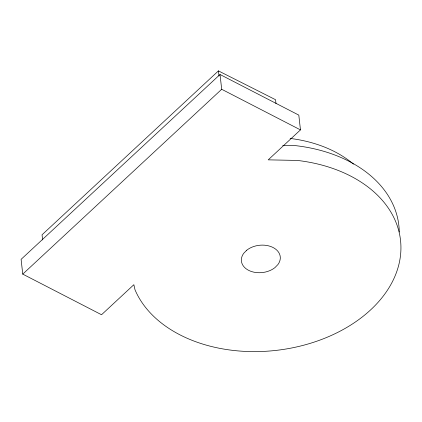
<?xml version="1.0" encoding="UTF-8"?>
<svg xmlns="http://www.w3.org/2000/svg" width="422" height="422" viewBox="0 0 422 422"><rect width="100%" height="100%" fill="white"/><g stroke="black" fill="none" stroke-linecap="round" stroke-linejoin="round"><path stroke-width="0.63" d="M275.988 103.569L275.555 99.713L218.432 70.891L42.042 234.796L42.617 239.939M220.031 74.499L21.1 259.345L22.756 274.121L101.533 314.738L133.864 284.697L134.998 289.761A136.142 95.594 -6.4 0 0 363.411 316.073A136.142 95.594 -6.4 0 0 297.267 160.423L268.223 159.854L300.464 129.892L298.808 115.116L220.031 74.499L221.687 89.274L22.756 274.121M282.703 145.395L295.611 145.648A136.142 95.594 -6.4 0 1 399.275 232M221.687 89.274L300.464 129.892M218.432 70.891L219.013 76.034M290.162 138.432A117.226 82.311 -6.4 0 1 353.451 164.126M246.738 250.214L243.737 253.284A19.544 13.72 -6.4 0 0 249.333 270.687A19.544 13.72 -6.4 0 0 274.928 267.627L277.924 264.557A19.544 13.72 -6.4 0 0 272.327 247.155A19.544 13.72 -6.4 0 0 246.738 250.214"/></g></svg>
